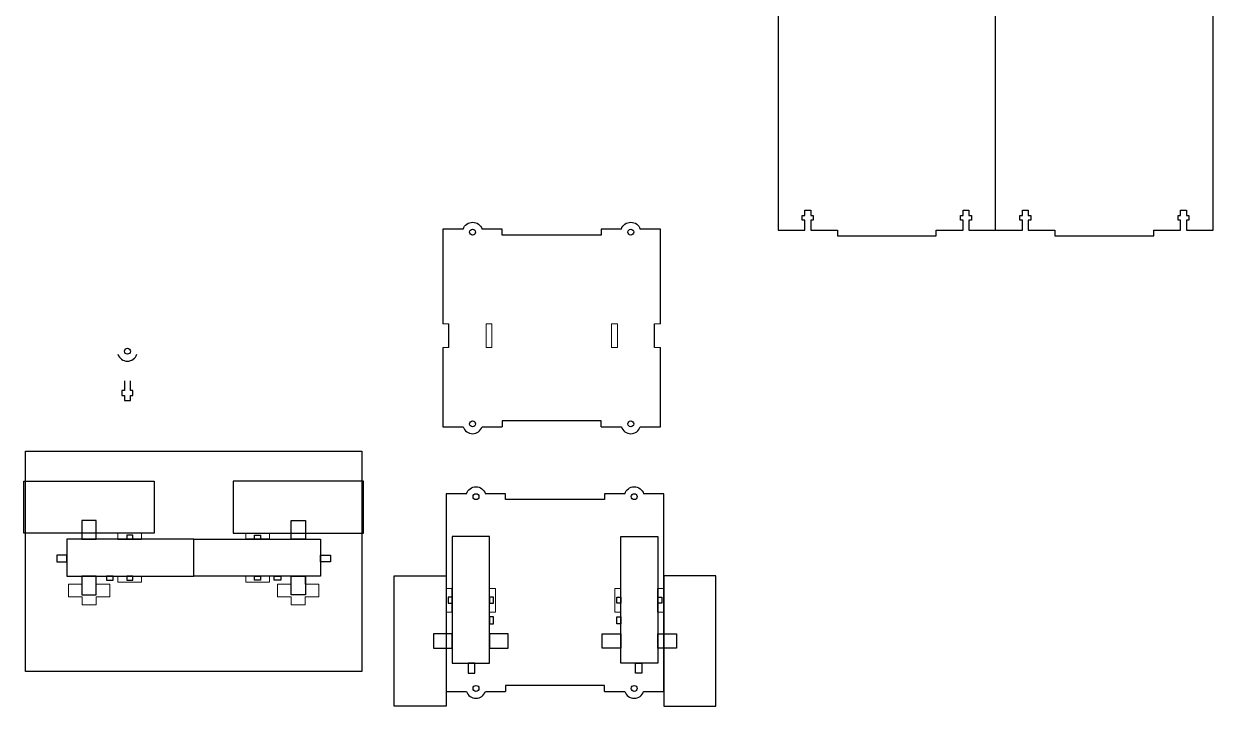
# Model space of a CAD drawing. Header units: millimetres. Extents: x -1479 to 8457, y 1606 to 10461.
# Drawn here: x 2042 to 2644, y 3198 to 3543 of the extents above; entities that cross this region are included whole.
import ezdxf

# ---------------------------------------------------------------- set-up
doc = ezdxf.new("R2010")
doc.units = ezdxf.units.MM
doc.layers.add('Layer 1', color=7, linetype='Continuous')

msp = doc.modelspace()

# ---------------------------------------------------------------- linework, layer by layer
for p, q in [((2257.149, 3379.301), (2257.149, 3391.296)), ((2361.152, 3379.301), (2361.152, 3391.296)), ((2089.824, 3282.393), (2101.818, 3282.393)), ((2166.419, 3282.393), (2154.425, 3282.393)), ((2258.855, 3245.5), (2258.855, 3257.495)), ((2362.857, 3245.5), (2362.857, 3257.495))]:
    msp.add_line(p, q)
at = {"color": 1}
msp.add_line((2255.856, 3212.898), (2255.856, 3197.898), dxfattribs=at)
at = {"color": 242, "true_color": 0xcd2027}
for points in [[(2423.621, 3612.803), (2423.621, 3438.735), (2437.121, 3438.735), (2437.121, 3443.764), (2435.871, 3443.764), (2435.871, 3446.164), (2437.121, 3446.164), (2437.121, 3448.735), (2440.121, 3448.735), (2440.121, 3446.164), (2441.371, 3446.164), (2441.371, 3443.764), (2440.121, 3443.764), (2440.121, 3438.735), (2453.621, 3438.735), (2453.621, 3435.735), (2503.621, 3435.735), (2503.621, 3438.735), (2517.121, 3438.735), (2517.121, 3443.764), (2515.871, 3443.764), (2515.871, 3446.164), (2517.121, 3446.164), (2517.121, 3448.735), (2520.121, 3448.735), (2520.121, 3446.164), (2521.371, 3446.164), (2521.371, 3443.764), (2520.121, 3443.764), (2520.121, 3438.735), (2547.121, 3438.735), (2547.121, 3443.764), (2545.871, 3443.764), (2545.871, 3446.164), (2547.121, 3446.164), (2547.121, 3448.735), (2550.121, 3448.735), (2550.121, 3446.164), (2551.371, 3446.164), (2551.371, 3443.764), (2550.121, 3443.764), (2550.121, 3438.735), (2563.621, 3438.735), (2563.621, 3435.735), (2613.621, 3435.735), (2613.621, 3438.735), (2627.121, 3438.735), (2627.121, 3443.764), (2625.871, 3443.764), (2625.871, 3446.164), (2627.121, 3446.164), (2627.121, 3448.735), (2630.121, 3448.735), (2630.121, 3446.164), (2631.371, 3446.164), (2631.371, 3443.764), (2630.121, 3443.764), (2630.121, 3438.735), (2643.621, 3438.735), (2643.621, 3612.803)], [(2533.621, 3438.735), (2533.621, 3612.803)]]:
    msp.add_lwpolyline(points, dxfattribs=at)
at = {"color": 240, "true_color": 0xed1f24}
for points in [[(2264.381, 3439.199, -0.7337994), (2273.92, 3439.199)], [(2344.381, 3439.199, -0.7337994), (2353.92, 3439.199)], [(2089.853, 3375.936, 0.7337994), (2099.392, 3375.936)], [(2264.381, 3339.199, 0.7337994), (2273.92, 3339.199)], [(2344.381, 3339.199, 0.7337994), (2353.92, 3339.199)], [(2266.086, 3305.398, -0.7337994), (2275.626, 3305.398)], [(2346.086, 3305.398, -0.7337994), (2355.626, 3305.398)], [(2266.086, 3205.398, 0.7337994), (2275.626, 3205.398)], [(2346.086, 3205.398, 0.7337994), (2355.626, 3205.398)]]:
    msp.add_lwpolyline(points, format="xyb", dxfattribs=at)
at = {"color": 1}
for points in [[(2264.381, 3439.199), (2254.15, 3439.199), (2254.15, 3391.296)], [(2284.15, 3439.199), (2273.92, 3439.199)], [(2334.15, 3439.199), (2334.15, 3436.199), (2284.15, 3436.199), (2284.15, 3439.199)], [(2344.381, 3439.199), (2334.15, 3439.199)], [(2364.15, 3391.296), (2364.15, 3439.199), (2353.92, 3439.199)], [(2254.15, 3379.266), (2254.15, 3339.199), (2264.381, 3339.199)], [(2364.15, 3339.199), (2364.15, 3379.266)], [(2273.92, 3339.199), (2284.15, 3339.199)], [(2334.15, 3339.199), (2334.15, 3342.199), (2284.15, 3342.199), (2284.15, 3339.199)], [(2334.15, 3339.199), (2344.381, 3339.199)], [(2353.92, 3339.199), (2364.15, 3339.199)], [(2266.086, 3305.398), (2255.856, 3305.398), (2255.856, 3205.398), (2266.086, 3205.398)], [(2285.856, 3305.398), (2275.626, 3305.398)], [(2335.856, 3305.398), (2335.856, 3302.398), (2285.856, 3302.398), (2285.856, 3305.398)], [(2346.086, 3305.398), (2335.856, 3305.398)], [(2365.856, 3205.398), (2365.856, 3305.398), (2355.626, 3305.398)], [(2335.856, 3205.398), (2335.856, 3208.398), (2285.856, 3208.398), (2285.856, 3205.398)], [(2275.626, 3205.398), (2285.856, 3205.398)], [(2335.856, 3205.398), (2346.086, 3205.398)], [(2355.626, 3205.398), (2365.856, 3205.398)]]:
    msp.add_lwpolyline(points, dxfattribs=at)
at = {"color": 240, "true_color": 0xed1f24}
msp.add_lwpolyline([(2093.122, 3362.531), (2093.122, 3357.502), (2091.872, 3357.502), (2091.872, 3355.102), (2093.122, 3355.102), (2093.122, 3352.531), (2096.122, 3352.531), (2096.122, 3355.102), (2097.372, 3355.102), (2097.372, 3357.502), (2096.122, 3357.502), (2096.122, 3362.531)], dxfattribs=at)
for points in [[(2213.122, 3215.433), (2043.122, 3215.433), (2043.122, 3326.836), (2213.122, 3326.836), (2213.122, 3215.433)], [(2108.222, 3311.691), (2108.222, 3285.391), (2042.222, 3285.391), (2042.222, 3311.691), (2108.222, 3311.691)], [(2148.022, 3311.691), (2148.022, 3285.391), (2214.022, 3285.391), (2214.022, 3311.691), (2148.022, 3311.691)], [(2075.222, 3282.393), (2078.822, 3282.393), (2078.822, 3291.793), (2071.622, 3291.793), (2071.622, 3282.393), (2078.822, 3282.393)], [(2181.022, 3282.393), (2177.422, 3282.393), (2177.422, 3291.793), (2184.622, 3291.793), (2184.622, 3282.393), (2177.422, 3282.393)], [(2095.822, 3282.393), (2097.322, 3282.393), (2097.322, 3284.393), (2094.322, 3284.393), (2094.322, 3282.393), (2097.322, 3282.393)], [(2160.422, 3282.393), (2158.922, 3282.393), (2158.922, 3284.393), (2161.922, 3284.393), (2161.922, 3282.393), (2158.922, 3282.393)], [(2258.855, 3219.598), (2277.655, 3219.598), (2277.655, 3283.798), (2258.855, 3283.798), (2258.855, 3219.598)], [(2362.857, 3219.598), (2344.057, 3219.598), (2344.057, 3283.798), (2362.857, 3283.798), (2362.857, 3219.598)], [(2063.922, 3282.393), (2063.922, 3263.593), (2128.122, 3263.593), (2128.122, 3282.393), (2063.922, 3282.393)], [(2192.322, 3282.393), (2192.322, 3263.593), (2128.122, 3263.593), (2128.122, 3282.393), (2192.322, 3282.393)], [(2058.922, 3272.993), (2058.922, 3271.006), (2063.922, 3271.006), (2063.922, 3274.297), (2058.922, 3274.297), (2058.922, 3272.993)], [(2197.322, 3272.993), (2197.322, 3271.006), (2192.322, 3271.006), (2192.322, 3274.297), (2197.322, 3274.297), (2197.322, 3272.993)], [(2075.222, 3254.193), (2078.822, 3254.193), (2078.822, 3263.593), (2071.622, 3263.593), (2071.622, 3254.193), (2078.822, 3254.193)], [(2087.472, 3261.593), (2087.472, 3263.593), (2083.972, 3263.593), (2083.972, 3261.593), (2087.472, 3261.593)], [(2095.822, 3261.593), (2097.322, 3261.593), (2097.322, 3263.593), (2094.322, 3263.593), (2094.322, 3261.593), (2097.322, 3261.593)], [(2160.422, 3261.593), (2158.922, 3261.593), (2158.922, 3263.593), (2161.922, 3263.593), (2161.922, 3261.593), (2158.922, 3261.593)], [(2168.772, 3261.593), (2168.772, 3263.593), (2172.272, 3263.593), (2172.272, 3261.593), (2168.772, 3261.593)], [(2181.022, 3254.193), (2177.422, 3254.193), (2177.422, 3263.593), (2184.622, 3263.593), (2184.622, 3254.193), (2177.422, 3254.193)], [(2229.556, 3263.898), (2255.856, 3263.898), (2255.856, 3197.898), (2229.556, 3197.898), (2229.556, 3263.898)], [(2392.156, 3263.898), (2365.856, 3263.898), (2365.856, 3197.898), (2392.156, 3197.898), (2392.156, 3263.898)], [(2258.855, 3251.498), (2258.855, 3252.998), (2256.855, 3252.998), (2256.855, 3249.998), (2258.855, 3249.998), (2258.855, 3252.998)], [(2279.655, 3251.498), (2279.655, 3252.998), (2277.655, 3252.998), (2277.655, 3249.998), (2279.655, 3249.998), (2279.655, 3252.998)], [(2342.057, 3251.498), (2342.057, 3252.998), (2344.057, 3252.998), (2344.057, 3249.998), (2342.057, 3249.998), (2342.057, 3252.998)], [(2362.857, 3251.498), (2362.857, 3252.998), (2364.857, 3252.998), (2364.857, 3249.998), (2362.857, 3249.998), (2362.857, 3252.998)], [(2279.655, 3243.148), (2277.655, 3243.148), (2277.655, 3239.648), (2279.655, 3239.648), (2279.655, 3243.148)], [(2342.057, 3243.148), (2344.057, 3243.148), (2344.057, 3239.648), (2342.057, 3239.648), (2342.057, 3243.148)], [(2258.855, 3230.898), (2258.855, 3234.498), (2249.455, 3234.498), (2249.455, 3227.298), (2258.855, 3227.298), (2258.855, 3234.498)], [(2287.055, 3230.898), (2287.055, 3234.498), (2277.655, 3234.498), (2277.655, 3227.298), (2287.055, 3227.298), (2287.055, 3234.498)], [(2334.657, 3230.898), (2334.657, 3234.498), (2344.057, 3234.498), (2344.057, 3227.298), (2334.657, 3227.298), (2334.657, 3234.498)], [(2362.857, 3230.898), (2362.857, 3234.498), (2372.257, 3234.498), (2372.257, 3227.298), (2362.857, 3227.298), (2362.857, 3234.498)], [(2268.255, 3214.598), (2270.241, 3214.598), (2270.241, 3219.598), (2266.95, 3219.598), (2266.95, 3214.598), (2268.255, 3214.598)], [(2353.457, 3214.598), (2351.471, 3214.598), (2351.471, 3219.598), (2354.762, 3219.598), (2354.762, 3214.598), (2353.457, 3214.598)]]:
    msp.add_lwpolyline(points)
for centre in [(2269.15, 3437.699), (2349.15, 3437.699), (2094.622, 3377.436), (2269.15, 3340.699), (2349.15, 3340.699), (2270.856, 3303.898), (2350.856, 3303.898), (2270.856, 3206.898), (2350.856, 3206.898)]:
    msp.add_circle(centre, 1.5, dxfattribs=at)
at = {"layer": 'Layer 1', "lineweight": 0}
for points in [[(2257.149, 3379.266), (2257.149, 3391.296), (2254.15, 3391.296)], [(2278.948, 3379.266), (2278.948, 3391.296), (2275.949, 3391.296), (2275.949, 3379.266), (2278.948, 3379.266)], [(2339.353, 3379.266), (2339.353, 3391.296), (2342.352, 3391.296), (2342.352, 3379.266), (2339.353, 3379.266)], [(2361.152, 3379.266), (2361.152, 3391.296), (2364.15, 3391.296)], [(2254.15, 3379.266), (2257.149, 3379.266)], [(2364.15, 3379.266), (2361.152, 3379.266)], [(2089.789, 3285.391), (2089.789, 3282.393)], [(2089.789, 3282.393), (2101.818, 3282.393), (2101.818, 3285.391)], [(2166.455, 3282.393), (2154.425, 3282.393), (2154.425, 3285.391)], [(2166.455, 3285.391), (2166.455, 3282.393)], [(2064.812, 3253.186), (2071.797, 3253.186), (2071.797, 3249.164), (2078.817, 3249.164), (2078.817, 3253.186), (2085.802, 3253.186), (2085.802, 3259.677), (2078.817, 3259.677), (2078.817, 3263.663), (2071.797, 3263.663), (2071.797, 3259.677), (2064.812, 3259.677), (2064.812, 3253.186)], [(2089.789, 3260.594), (2101.818, 3260.594), (2101.818, 3263.593), (2089.789, 3263.593), (2089.789, 3260.594)], [(2166.455, 3260.594), (2154.425, 3260.594), (2154.425, 3263.593), (2166.455, 3263.593), (2166.455, 3260.594)], [(2191.431, 3253.186), (2184.446, 3253.186), (2184.446, 3249.164), (2177.426, 3249.164), (2177.426, 3253.186), (2170.441, 3253.186), (2170.441, 3259.677), (2177.426, 3259.677), (2177.426, 3263.663), (2184.446, 3263.663), (2184.446, 3259.677), (2191.431, 3259.677), (2191.431, 3253.186)], [(2258.855, 3245.465), (2258.855, 3257.495), (2255.856, 3257.495)], [(2280.653, 3245.465), (2280.653, 3257.495), (2277.655, 3257.495), (2277.655, 3245.465), (2280.653, 3245.465)], [(2341.059, 3245.465), (2341.059, 3257.495), (2344.057, 3257.495), (2344.057, 3245.465), (2341.059, 3245.465)], [(2362.857, 3245.465), (2362.857, 3257.495), (2365.856, 3257.495)], [(2255.856, 3245.465), (2258.855, 3245.465)], [(2365.856, 3245.465), (2362.857, 3245.465)]]:
    msp.add_lwpolyline(points, dxfattribs=at)

doc.saveas('drawing.dxf')
